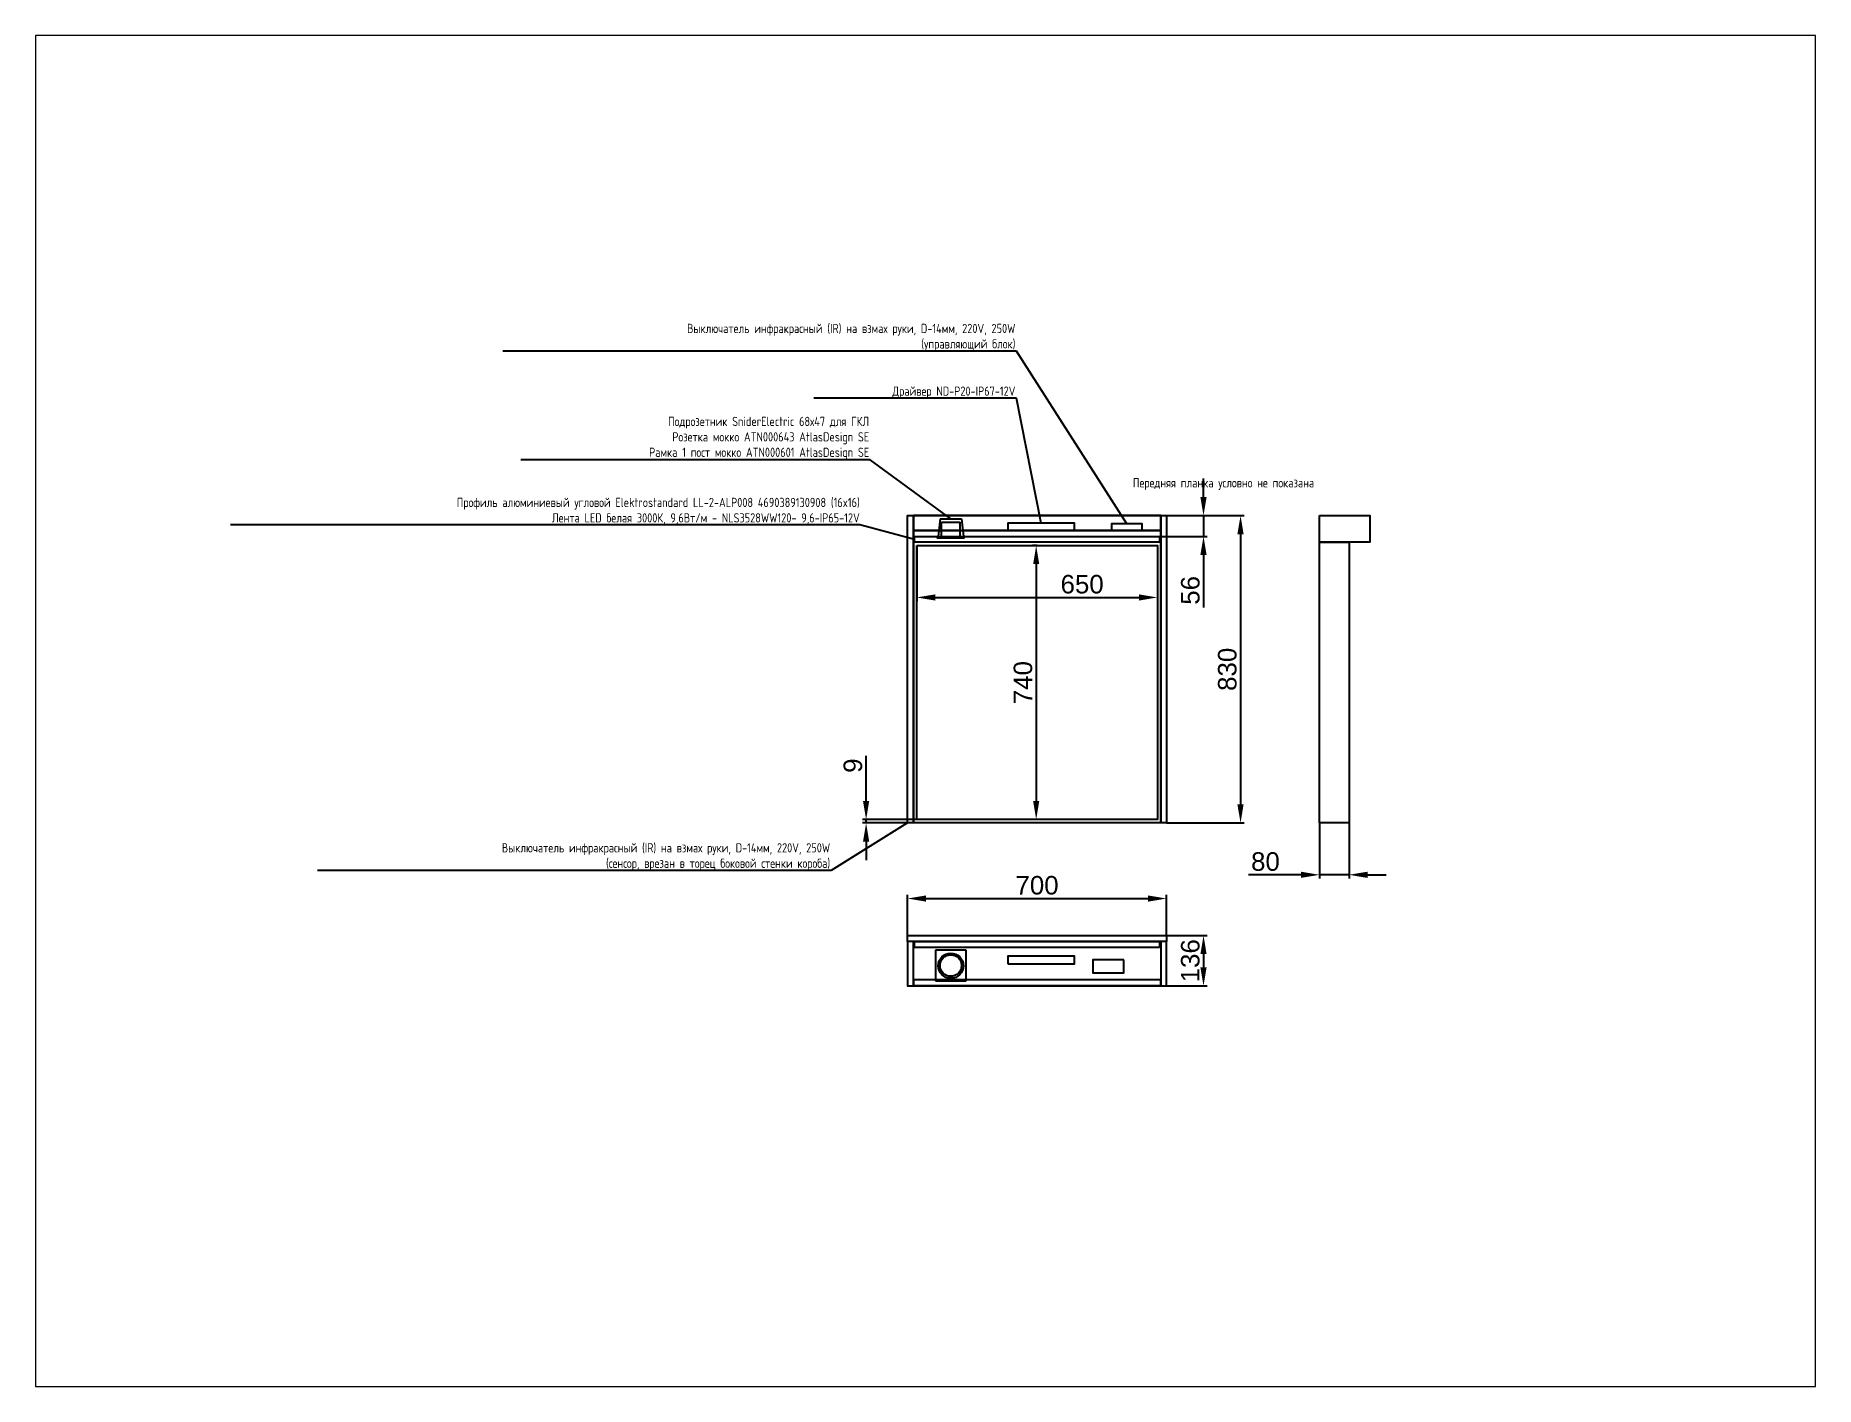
# Paper-space layout 'Layout1 (4)' of a CAD drawing. Header units: millimetres. Extents: x 26 to 231, y 20 to 176.
# The model-space entities are those that its viewports show. They can reach past a viewport. Long polylines and large blocks are cut down to what shows.
import ezdxf

# ---------------------------------------------------------------- set-up
doc = ezdxf.new("R2010")
doc.units = ezdxf.units.MM
doc.linetypes.add('ACAD_ISO02W100', pattern=[15, 12, -3])
doc.styles.add('awcad.labels', font='eskd.shx')
doc.styles.get("Standard").update_dxf_attribs({"font": 'arial.ttf'})
doc.dimstyles.new('ISO-25', dxfattribs={"dimtxt": 2.5, "dimasz": 2.5, "dimexe": 1.25, "dimexo": 0.625, "dimtad": 1, "dimtxsty": 'Standard', "dimcen": 2.5, "dimadec": 0, "dimazin": 0, "dimtfac": 1, "dimtmove": 0, "dimatfit": 3, "dimfxl": 1, "dimarcsym": 0})

# ---------------------------------------------------------------- blocks, each defined once
blk = doc.blocks.new('*D70')
at = {"color": 0, "lineweight": -2, "transparency": 16777216}
for p, q in [((11081.4, -7867.4), (11291.1, -7867.4)), ((11281.1, -7917.4), (11281.1, -8647.4)), ((11081.4, -8697.4), (11291.1, -8697.4))]:
    blk.add_line(p, q, dxfattribs=at)
at = {"color": 0, "transparency": 16777216}
for points in [[(11272.7, -7917.4), (11289.4, -7917.4), (11281.1, -7867.4)], [(11272.7, -8647.4), (11289.4, -8647.4), (11281.1, -8697.4)]]:
    blk.add_solid(points, dxfattribs=at)
at = {"layer": 'Defpoints', "color": 0, "transparency": 16777216}
for p in [(11081.4, -7867.4), (11081.4, -8697.4), (11281.1, -8697.4)]:
    blk.add_point(p, dxfattribs=at)
at = {"color": 0, "transparency": 16777216, "insert": (11245.5, -8282.4), "char_height": 50, "attachment_point": 5, "rotation": 90}
blk.add_mtext('830', dxfattribs=at)
blk = doc.blocks.new('*D71')
at = {"color": 0, "lineweight": -2, "transparency": 16777216}
for p, q in [((10381.4, -9001.4), (10381.4, -8891.4)), ((11081.4, -9001.4), (11081.4, -8891.4)), ((10431.4, -8901.4), (11031.4, -8901.4))]:
    blk.add_line(p, q, dxfattribs=at)
at = {"color": 0, "transparency": 16777216}
for points in [[(10431.4, -8893.1), (10431.4, -8909.8), (10381.4, -8901.4)], [(11031.4, -8893.1), (11031.4, -8909.8), (11081.4, -8901.4)]]:
    blk.add_solid(points, dxfattribs=at)
at = {"layer": 'Defpoints', "color": 0, "transparency": 16777216}
for p in [(11081.4, -8901.4), (10381.4, -9001.4), (11081.4, -9001.4)]:
    blk.add_point(p, dxfattribs=at)
at = {"color": 0, "transparency": 16777216, "insert": (10731.4, -8865.9), "char_height": 50, "attachment_point": 5}
blk.add_mtext('700', dxfattribs=at)
blk = doc.blocks.new('*D72')
at = {"color": 0, "lineweight": -2, "transparency": 16777216}
for p, q in [((11081.4, -9001.4), (11191.1, -9001.4)), ((11181.1, -9051.4), (11181.1, -9087.4)), ((11081.4, -9137.4), (11191.1, -9137.4))]:
    blk.add_line(p, q, dxfattribs=at)
at = {"color": 0, "transparency": 16777216}
for points in [[(11172.7, -9051.4), (11189.4, -9051.4), (11181.1, -9001.4)], [(11172.7, -9087.4), (11189.4, -9087.4), (11181.1, -9137.4)]]:
    blk.add_solid(points, dxfattribs=at)
at = {"layer": 'Defpoints', "color": 0, "transparency": 16777216}
for p in [(11081.4, -9001.4), (11081.4, -9137.4), (11181.1, -9137.4)]:
    blk.add_point(p, dxfattribs=at)
at = {"color": 0, "transparency": 16777216, "insert": (11145.5, -9069.4), "char_height": 50, "attachment_point": 5, "rotation": 90}
blk.add_mtext('136', dxfattribs=at)
blk = doc.blocks.new('*D73')
at = {"color": 0, "lineweight": -2, "transparency": 16777216}
for p, q in [((10731.4, -7948.4), (10719.1, -7948.4)), ((10729.1, -7998.4), (10729.1, -8638.4)), ((10731.4, -8688.4), (10719.1, -8688.4))]:
    blk.add_line(p, q, dxfattribs=at)
at = {"color": 0, "transparency": 16777216}
for points in [[(10720.8, -7998.4), (10737.4, -7998.4), (10729.1, -7948.4)], [(10720.8, -8638.4), (10737.4, -8638.4), (10729.1, -8688.4)]]:
    blk.add_solid(points, dxfattribs=at)
at = {"layer": 'Defpoints', "color": 0, "transparency": 16777216}
for p in [(10731.4, -7948.4), (10729.1, -8688.4), (10731.4, -8688.4)]:
    blk.add_point(p, dxfattribs=at)
at = {"color": 0, "transparency": 16777216, "insert": (10693.6, -8318.4), "char_height": 50, "attachment_point": 5, "rotation": 90}
blk.add_mtext('740', dxfattribs=at)
blk = doc.blocks.new('*D74')
at = {"color": 0, "lineweight": -2, "transparency": 16777216}
for p, q in [((10406.4, -7948.4), (10406.4, -8098.3)), ((11056.4, -7948.4), (11056.4, -8098.3)), ((10456.4, -8088.3), (11006.4, -8088.3))]:
    blk.add_line(p, q, dxfattribs=at)
at = {"color": 0, "transparency": 16777216}
for points in [[(10456.4, -8080), (10456.4, -8096.7), (10406.4, -8088.3)], [(11006.4, -8080), (11006.4, -8096.7), (11056.4, -8088.3)]]:
    blk.add_solid(points, dxfattribs=at)
at = {"layer": 'Defpoints', "color": 0, "transparency": 16777216}
for p in [(10406.4, -7948.4), (11056.4, -7948.4), (11056.4, -8088.3)]:
    blk.add_point(p, dxfattribs=at)
at = {"color": 0, "transparency": 16777216, "insert": (10853.2, -8052.8), "char_height": 50, "attachment_point": 5}
blk.add_mtext('650', dxfattribs=at)
blk = doc.blocks.new('*D75')
at = {"color": 0, "lineweight": -2, "transparency": 16777216}
for p, q in [((10269.6, -8638.4), (10269.6, -8516.1)), ((10406.4, -8688.4), (10259.6, -8688.4)), ((10406.4, -8697.4), (10259.6, -8697.4)), ((10269.6, -8697.4), (10269.6, -8688.4)), ((10269.6, -8747.4), (10269.6, -8797.4))]:
    blk.add_line(p, q, dxfattribs=at)
at = {"color": 0, "transparency": 16777216}
for points in [[(10261.3, -8638.4), (10278, -8638.4), (10269.6, -8688.4)], [(10261.3, -8747.4), (10278, -8747.4), (10269.6, -8697.4)]]:
    blk.add_solid(points, dxfattribs=at)
at = {"layer": 'Defpoints', "color": 0, "transparency": 16777216}
for p in [(10269.6, -8697.4), (10406.4, -8688.4), (10406.4, -8697.4)]:
    blk.add_point(p, dxfattribs=at)
at = {"color": 0, "transparency": 16777216, "insert": (10234.1, -8542.5), "char_height": 50, "attachment_point": 5, "rotation": 90}
blk.add_mtext('9', dxfattribs=at)
blk = doc.blocks.new('*D76')
at = {"color": 0, "lineweight": -2, "transparency": 16777216}
for p, q in [((11181.1, -7817.4), (11181.1, -7767.4)), ((11065.4, -7867.4), (11191.1, -7867.4)), ((11181.1, -7867.4), (11181.1, -7923.4)), ((11065.4, -7923.4), (11191.1, -7923.4)), ((11181.1, -7973.4), (11181.1, -8115))]:
    blk.add_line(p, q, dxfattribs=at)
at = {"color": 0, "transparency": 16777216}
for points in [[(11172.7, -7817.4), (11189.4, -7817.4), (11181.1, -7867.4)], [(11172.7, -7973.4), (11189.4, -7973.4), (11181.1, -7923.4)]]:
    blk.add_solid(points, dxfattribs=at)
at = {"layer": 'Defpoints', "color": 0, "transparency": 16777216}
for p in [(11065.4, -7867.4), (11181.1, -7867.4), (11065.4, -7923.4)]:
    blk.add_point(p, dxfattribs=at)
at = {"color": 0, "transparency": 16777216, "insert": (11145.6, -8069.2), "char_height": 50, "attachment_point": 5, "rotation": 90}
blk.add_mtext('56', dxfattribs=at)
blk = doc.blocks.new('*D85')
at = {"color": 0, "lineweight": -2, "transparency": 16777216}
for p, q in [((11494.1, -8697.4), (11494.1, -8847.3)), ((11574.1, -8697.4), (11574.1, -8847.3)), ((11444.1, -8837.3), (11302.6, -8837.3)), ((11574.1, -8837.3), (11494.1, -8837.3)), ((11624.1, -8837.3), (11674.1, -8837.3))]:
    blk.add_line(p, q, dxfattribs=at)
at = {"color": 0, "transparency": 16777216}
for points in [[(11444.1, -8829), (11444.1, -8845.7), (11494.1, -8837.3)], [(11624.1, -8829), (11624.1, -8845.7), (11574.1, -8837.3)]]:
    blk.add_solid(points, dxfattribs=at)
at = {"layer": 'Defpoints', "color": 0, "transparency": 16777216}
for p in [(11494.1, -8697.4), (11574.1, -8697.4), (11574.1, -8837.3)]:
    blk.add_point(p, dxfattribs=at)
at = {"color": 0, "transparency": 16777216, "insert": (11348.4, -8801.8), "char_height": 50, "attachment_point": 5}
blk.add_mtext('80', dxfattribs=at)

msp = doc.modelspace()

# ---------------------------------------------------------------- linework, layer by layer
for points in [[(10397.4, -7867.4), (10397.4, -8697.4), (10381.4, -8697.4), (10381.4, -7867.4)], [(10397.4, -7867.4), (11065.4, -7867.4), (11065.4, -8697.4), (10397.4, -8697.4)], [(10397.4, -7867.4), (10397.4, -7907.4), (11065.4, -7907.4), (11065.4, -7867.4)], [(11081.4, -7867.4), (11081.4, -8697.4), (11065.4, -8697.4), (11065.4, -7867.4)], [(11494.1, -7867.4), (11630.1, -7867.4), (11630.1, -7939.4), (11494.1, -7939.4)], [(10397.4, -7907.4), (10397.4, -7923.4), (11065.4, -7923.4), (11065.4, -7907.4)], [(10400.4, -7923.4), (11062.4, -7923.4), (11062.4, -7939.4), (10400.4, -7939.4)], [(10462.9, -7923.4), (10533.9, -7923.4), (10533.9, -7928.4), (10462.9, -7928.4)], [(10652.4, -7907.4), (10832.4, -7907.4), (10832.4, -7887.4), (10652.4, -7887.4)], [(10406.4, -7948.4), (11056.4, -7948.4), (11056.4, -8688.4), (10406.4, -8688.4)], [(11574.1, -7939.4), (11574.1, -8697.4), (11494.1, -8697.4), (11494.1, -7939.4)], [(10381.4, -9017.4), (10381.4, -9001.4), (11081.4, -9001.4), (11081.4, -9017.4)], [(10381.4, -9017.4), (10381.4, -9137.4), (10397.4, -9137.4), (10397.4, -9017.4)], [(11081.4, -9017.4), (11065.4, -9017.4), (11065.4, -9137.4), (11081.4, -9137.4)], [(10652.4, -9077.4), (10832.4, -9077.4), (10832.4, -9057.4), (10652.4, -9057.4)], [(10397.4, -9137.4), (11065.4, -9137.4), (11065.4, -9121.4), (10397.4, -9121.4)]]:
    msp.add_lwpolyline(points, close=True)
for points in [[(10469.4, -7876.4), (10464.4, -7923.4)], [(10469.4, -7876.4), (10527.4, -7876.4)], [(10527.4, -7876.4), (10532.4, -7923.4)], [(10464.4, -7923.4), (10532.4, -7923.4)], [(10473.4, -7923.4), (10473.4, -7885.4)], [(10473.4, -7885.4), (10523.4, -7885.4)], [(10523.4, -7923.4), (10523.4, -7885.4)], [(10932.4, -7907.4), (11015.4, -7907.4), (11015.4, -7889.4), (10932.4, -7889.4), (10932.4, -7907.4)], [(10397.4, -9017.4), (11065.4, -9017.4), (11065.4, -9137.4), (10397.4, -9137.4), (10397.4, -9017.4)], [(10965.4, -9067.4), (10882.4, -9067.4), (10882.4, -9102.4), (10965.4, -9102.4), (10965.4, -9067.4)]]:
    msp.add_lwpolyline(points)
at = {"linetype": 'ACAD_ISO02W100', "ltscale": 0.25}
msp.add_lwpolyline([(10400.4, -9017.4), (11062.4, -9017.4), (11062.4, -9033.4), (10400.4, -9033.4)], close=True, dxfattribs=at)
msp.add_lwpolyline([(10456.9, -9041.1), (10456.9, -9124.1), (10539.7, -9124.1), (10539.7, -9041.1), (10456.9, -9041.1)], dxfattribs=at)
for centre, radius in [((10498.4, -9082.9), 34), ((10498.4, -9082.4), 29)]:
    msp.add_circle(centre, radius)

# ---------------------------------------------------------------- texts
at = {"style": 'awcad.labels'}
msp.add_text('Передняя планка условно не показана', height=25, dxfattribs=at).set_placement((10990.3, -7791.2))
at = {"char_height": 25, "attachment_point": 9, "style": 'awcad.labels'}
for s, insert in [('Выключатель инфракрасный (IR) на взмах руки, D-14мм, 220V, 250W\\P(управляющий блок)', (10673, -7422.8)), ('Драйвер ND-P20-IP67-12V', (10673, -7550.4)), ('Подрозетник SniderElectric 68х47 для ГКЛ\\PРозетка мокко ATN000643 AtlasDesign SE\\PРамка 1 пост мокко ATN000601 AtlasDesign SE', (10277.9, -7716.3)), ('Профиль алюминиевый угловой Elektrostandard LL-2-ALP008 4690389130908 (16x16)\\PЛента LED белая 3000К, 9,6Вт/м - NLS3528WW120- 9,6-IP65-12V', (10252.5, -7891.7)), ('Выключатель инфракрасный (IR) на взмах руки, D-14мм, 220V, 250W\\P(сенсор, врезан в торец боковой стенки короба)', (10172.6, -8825.4))]:
    msp.add_mtext(s, dxfattribs=dict(at, insert=insert))

# ---------------------------------------------------------------- dimensions: what is measured, and where the dimension line sits
at = {"color": 253}
for base, p1, p2, picture, middle in [((11181.1, -7867.4), (11065.4, -7923.4), (11065.4, -7867.4), '*D76', (11181.1, -8069.2)), ((10269.6, -8697.4), (10406.4, -8688.4), (10406.4, -8697.4), '*D75', (10269.6, -8542.5))]:
    dim = msp.add_linear_dim(base=base, p1=p1, p2=p2, angle=90, dimstyle='ISO-25', override={"dimtxt": 50, "dimasz": 50, "dimexe": 10, "dimexo": 0, "dimgap": 10, "dimdec": 0}, dxfattribs=at)
    dim.commit()
    dim.dimension.update_dxf_attribs({"geometry": picture, "text_midpoint": middle, "dimtype": 160})
for base, p1, p2, picture, middle in [((11281.1, -8697.4), (11081.4, -7867.4), (11081.4, -8697.4), '*D70', (11245.5, -8282.4)), ((10729.1, -8688.4), (10731.4, -7948.4), (10731.4, -8688.4), '*D73', (10693.6, -8318.4)), ((11181.1, -9137.4), (11081.4, -9001.4), (11081.4, -9137.4), '*D72', (11145.5, -9069.4))]:
    dim = msp.add_linear_dim(base=base, p1=p1, p2=p2, angle=90, dimstyle='ISO-25', override={"dimtxt": 50, "dimasz": 50, "dimexe": 10, "dimexo": 0, "dimgap": 10, "dimdec": 0}, dxfattribs=at)
    dim.commit()
    dim.dimension.update_dxf_attribs({"geometry": picture, "text_midpoint": middle})
for base, p1, p2, picture, middle in [((11056.4, -8088.3), (10406.4, -7948.4), (11056.4, -7948.4), '*D74', (10853.2, -8088.3)), ((11574.1, -8837.3), (11494.1, -8697.4), (11574.1, -8697.4), '*D85', (11348.4, -8837.3))]:
    dim = msp.add_linear_dim(base=base, p1=p1, p2=p2, dimstyle='ISO-25', override={"dimtxt": 50, "dimasz": 50, "dimexe": 10, "dimexo": 0, "dimgap": 10, "dimdec": 0}, dxfattribs=at)
    dim.commit()
    dim.dimension.update_dxf_attribs({"geometry": picture, "text_midpoint": middle, "dimtype": 160})
dim = msp.add_linear_dim(base=(11081.4, -8901.4), p1=(10381.4, -9001.4), p2=(11081.4, -9001.4), dimstyle='ISO-25', override={"dimtxt": 50, "dimasz": 50, "dimexe": 10, "dimexo": 0, "dimgap": 10, "dimdec": 0}, dxfattribs=at)
dim.commit()
dim.dimension.update_dxf_attribs({"geometry": '*D71', "text_midpoint": (10731.4, -8865.9)})

# ---------------------------------------------------------------- leaders
at = {"annotation_type": 0, "has_hookline": 1, "hookline_direction": 1}
for points, text_width in [([(10973.9, -7889.4), (10675.5, -7422.8), (10673, -7422.8)], 1384.5), ([(10742.4, -7887.4), (10675.5, -7550.4), (10673, -7550.4)], 544), ([(10498.4, -7876.4), (10281, -7716.9), (10278.5, -7716.9)], 940.5), ([(10400.4, -7931.4), (10253.1, -7892.3)], 1700), ([(10381.4, -8697.4), (10175.7, -8826), (10173.2, -8826)], 1384.5)]:
    msp.add_leader(points, dimstyle='ISO-25', dxfattribs=dict(at, text_width=text_width))

psp = doc.layouts.new('Layout1 (4)')

# ---------------------------------------------------------------- viewports
at = {"layer": 'Defpoints', "color": 1}
psp.add_viewport(center=(128.5, 97.5), size=(205.6, 156), view_center_point=(10430.08, -8394.95), view_height=3647.9814, dxfattribs=at)

doc.saveas('drawing.dxf')
